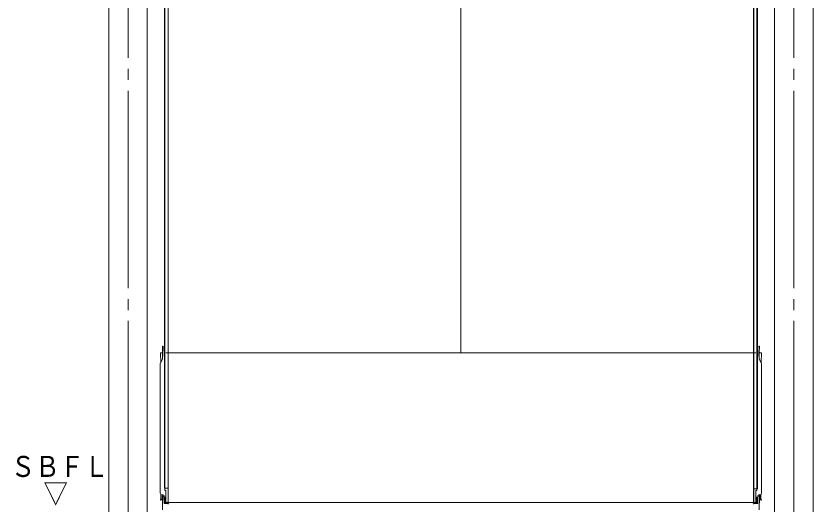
# Model space of a CAD drawing. Units: millimetres on the paper. Extents: x -305 to 305, y -152 to 152.
# Drawn here: x -140.5 to -67.8, y -90.8 to -46.2 of the extents above; entities that cross this region are included whole.
import ezdxf
from ezdxf.enums import TextEntityAlignment as Align

# ---------------------------------------------------------------- set-up
doc = ezdxf.new("R2010")
doc.units = ezdxf.units.MM
doc.linetypes.add('LONG_CHAIN', pattern=[21, 18, -1, 1, -1])
doc.layers.add('0-1_VIEW0001', color=7, linetype='Continuous', lineweight=9)
doc.styles.add('ＭＳ ゴシック', font='')
doc.styles.get('ＭＳ ゴシック').set_extended_font_data('MS Gothic')

msp = doc.modelspace()

# ---------------------------------------------------------------- linework, layer by layer
at = {"layer": '0-1_VIEW0001'}
for p, q in [((-132.008, -11.053), (-132.008, -96.553)), ((-128.508, -11.053), (-128.508, -96.553)), ((-71.341, -11.053), (-71.341, -96.553)), ((-67.841, -11.053), (-67.841, -96.553)), ((-126.931, -25.187), (-126.931, -89.287)), ((-126.891, -25.187), (-126.891, -89.52)), ((-126.615, -25.187), (-126.615, -90.553)), ((-126.591, -25.187), (-126.591, -90.553)), ((-99.925, -25.187), (-99.925, -76.953)), ((-73.258, -25.187), (-73.258, -90.62)), ((-73.235, -25.187), (-73.235, -90.553)), ((-72.958, -25.187), (-72.958, -89.52)), ((-72.918, -25.187), (-72.918, -89.353)), ((-127.144, -76.951), (-127.298, -76.953)), ((-127.282, -77.871), (-127.298, -76.953)), ((-127.111, -76.954), (-127.121, -76.353)), ((-127.113, -76.354), (-127.121, -76.353)), ((-127.088, -76.354), (-127.113, -76.354)), ((-127.108, -77.12), (-127.111, -76.954)), ((-126.977, -77.184), (-126.99, -76.452)), ((-126.981, -76.953), (-126.931, -76.953)), ((-73.041, -76.953), (-126.825, -76.953)), ((-72.868, -76.953), (-72.918, -76.953)), ((-72.872, -77.184), (-72.86, -76.452)), ((-72.761, -76.354), (-72.736, -76.354)), ((-72.741, -77.12), (-72.738, -76.954)), ((-72.738, -76.954), (-72.728, -76.353)), ((-72.736, -76.354), (-72.728, -76.353)), ((-72.705, -76.951), (-72.551, -76.953)), ((-72.567, -77.871), (-72.551, -76.953)), ((-127.139, -77.595), (-127.287, -77.882)), ((-127.108, -77.12), (-127.102, -77.436)), ((-72.741, -77.12), (-72.747, -77.436)), ((-72.71, -77.595), (-72.562, -77.882)), ((-127.325, -89.75), (-127.325, -78.034)), ((-72.525, -89.75), (-72.525, -78.034)), ((-126.891, -89.287), (-126.931, -89.287)), ((-126.615, -89.287), (-126.891, -89.287)), ((-127.258, -89.884), (-127.258, -90.239)), ((-127.161, -89.917), (-127.073, -89.918)), ((-127.158, -89.97), (-127.158, -90.286)), ((-127.141, -89.953), (-127, -89.952)), ((-127.125, -90.02), (-127.089, -90.02)), ((-127.125, -90.02), (-127.102, -91.287)), ((-126.975, -90.627), (-126.975, -90.018)), ((-126.891, -89.52), (-126.808, -89.52)), ((-126.808, -89.52), (-126.808, -90.597)), ((-73.235, -89.353), (-72.958, -89.353)), ((-73.041, -89.52), (-72.958, -89.52)), ((-73.041, -89.52), (-73.041, -90.62)), ((-72.958, -89.353), (-72.918, -89.353)), ((-72.875, -90.627), (-72.875, -90.018)), ((-72.708, -89.953), (-72.849, -89.952)), ((-72.688, -89.917), (-72.776, -89.918)), ((-72.725, -90.02), (-72.76, -90.02)), ((-72.725, -90.02), (-72.747, -91.287)), ((-72.691, -89.97), (-72.691, -90.286)), ((-72.591, -89.884), (-72.591, -90.239)), ((-127.258, -90.243), (-127.297, -90.388)), ((-127.163, -90.297), (-127.269, -90.404)), ((-126.989, -90.118), (-126.98, -90.687)), ((-126.98, -90.687), (-126.618, -90.687)), ((-126.975, -90.627), (-126.689, -90.622)), ((-126.868, -90.12), (-126.891, -90.12)), ((-126.891, -90.12), (-126.891, -90.553)), ((-126.868, -90.12), (-126.868, -90.553)), ((-126.808, -90.597), (-126.825, -90.597)), ((-126.658, -90.597), (-126.825, -90.597)), ((-73.041, -90.62), (-126.825, -90.62)), ((-126.658, -90.597), (-126.808, -90.597)), ((-126.476, -90.62), (-126.568, -90.673)), ((-73.373, -90.62), (-73.281, -90.673)), ((-73.041, -90.62), (-73.258, -90.62)), ((-72.87, -90.687), (-73.231, -90.687)), ((-73.191, -90.597), (-73.041, -90.597)), ((-73.191, -90.62), (-73.025, -90.62)), ((-72.875, -90.627), (-73.16, -90.622)), ((-73.041, -90.597), (-73.025, -90.597)), ((-72.981, -90.12), (-72.981, -90.553)), ((-72.86, -90.118), (-72.87, -90.687)), ((-72.686, -90.297), (-72.58, -90.404)), ((-72.591, -90.243), (-72.552, -90.388))]:
    msp.add_line(p, q, dxfattribs=at)
at = {"layer": '0-1_VIEW0001', "linetype": 'LONG_CHAIN'}
for p, q in [((-130.258, -11.053), (-130.258, -106.887)), ((-69.591, -11.053), (-69.591, -106.887))]:
    msp.add_line(p, q, dxfattribs=at)
at = {"layer": '0-1_VIEW0001'}
msp.add_lwpolyline([(-72.981, -90.12), (-72.958, -90.12), (-72.958, -90.553)], dxfattribs=at)
for centre, radius, start, end in [((-127.145, -76.917), 0.0333, 271, 1), ((-127.09, -76.454), 0.1, 1, 89), ((-72.76, -76.454), 0.1, 91, 179), ((-72.704, -76.917), 0.0333, 179, 269), ((-127.436, -77.442), 0.333, 332.69608, 1), ((-126.877, -77.182), 0.1, 181, 237.05072), ((-72.972, -77.182), 0.1, 302.94916, 359), ((-72.413, -77.442), 0.333, 179, 207.30392), ((-126.991, -78.034), 0.333, 152.69608, 180), ((-72.858, -78.034), 0.333, 0, 27.30392), ((-127.158, -89.75), 0.167, 180, 269), ((-127.141, -89.97), 0.0167, 90.5, 180), ((-127.089, -90.12), 0.1, 1, 90), ((-127.075, -90.018), 0.1, 0, 89), ((-72.775, -90.018), 0.1, 91, 180), ((-72.76, -90.12), 0.1, 89.99999, 179), ((-72.76, -90.12), 0.1, 89.99999, 179), ((-72.708, -89.97), 0.0167, 360, 89.5), ((-72.691, -89.75), 0.167, 271, 0), ((-127.281, -90.392), 0.0167, 164.99999, 314.99999), ((-127.275, -90.239), 0.0167, 345, 0), ((-127.175, -90.286), 0.0167, 315, 0), ((-126.825, -90.553), 0.0667, 179.99999, 270), ((-126.825, -90.553), 0.0433, 179.99999, 270), ((-126.691, -90.522), 0.1, 271, 280.6733), ((-126.658, -90.553), 0.0433, 270.00001, 359.99999), ((-126.658, -90.553), 0.0433, 270, 0.00001), ((-126.658, -90.553), 0.0667, 270, 0.00001), ((-126.655, -90.753), 0.0667, 2.5, 90), ((-126.618, -90.587), 0.1, 270, 300), ((-73.231, -90.587), 0.1, 240, 270), ((-73.194, -90.753), 0.0667, 89.99999, 177.5), ((-73.191, -90.553), 0.0667, 180.00001, 269.99999), ((-73.191, -90.553), 0.0667, 179.99999, 270), ((-73.191, -90.553), 0.0433, 179.99999, 270), ((-73.158, -90.522), 0.1, 259.3267, 269), ((-73.025, -90.553), 0.0433, 270, 0.00001), ((-73.025, -90.553), 0.0667, 270, 0.00001), ((-72.675, -90.286), 0.0167, 180, 225), ((-72.575, -90.239), 0.0167, 180, 195), ((-72.568, -90.392), 0.0167, 225.00001, 15.00001)]:
    msp.add_arc(centre, radius, start, end, dxfattribs=at)

# ---------------------------------------------------------------- texts
at = {"layer": '0-1_VIEW0001', "style": 'ＭＳ ゴシック', "width": 0.85}
for s, p in [('ＳＢＦＬ', (-140.943, -88.854)), ('▽', (-137.965, -91.298))]:
    msp.add_text(s, height=1.921, dxfattribs=at).set_placement(p, align=Align.BOTTOM_LEFT)

doc.saveas('drawing.dxf')
